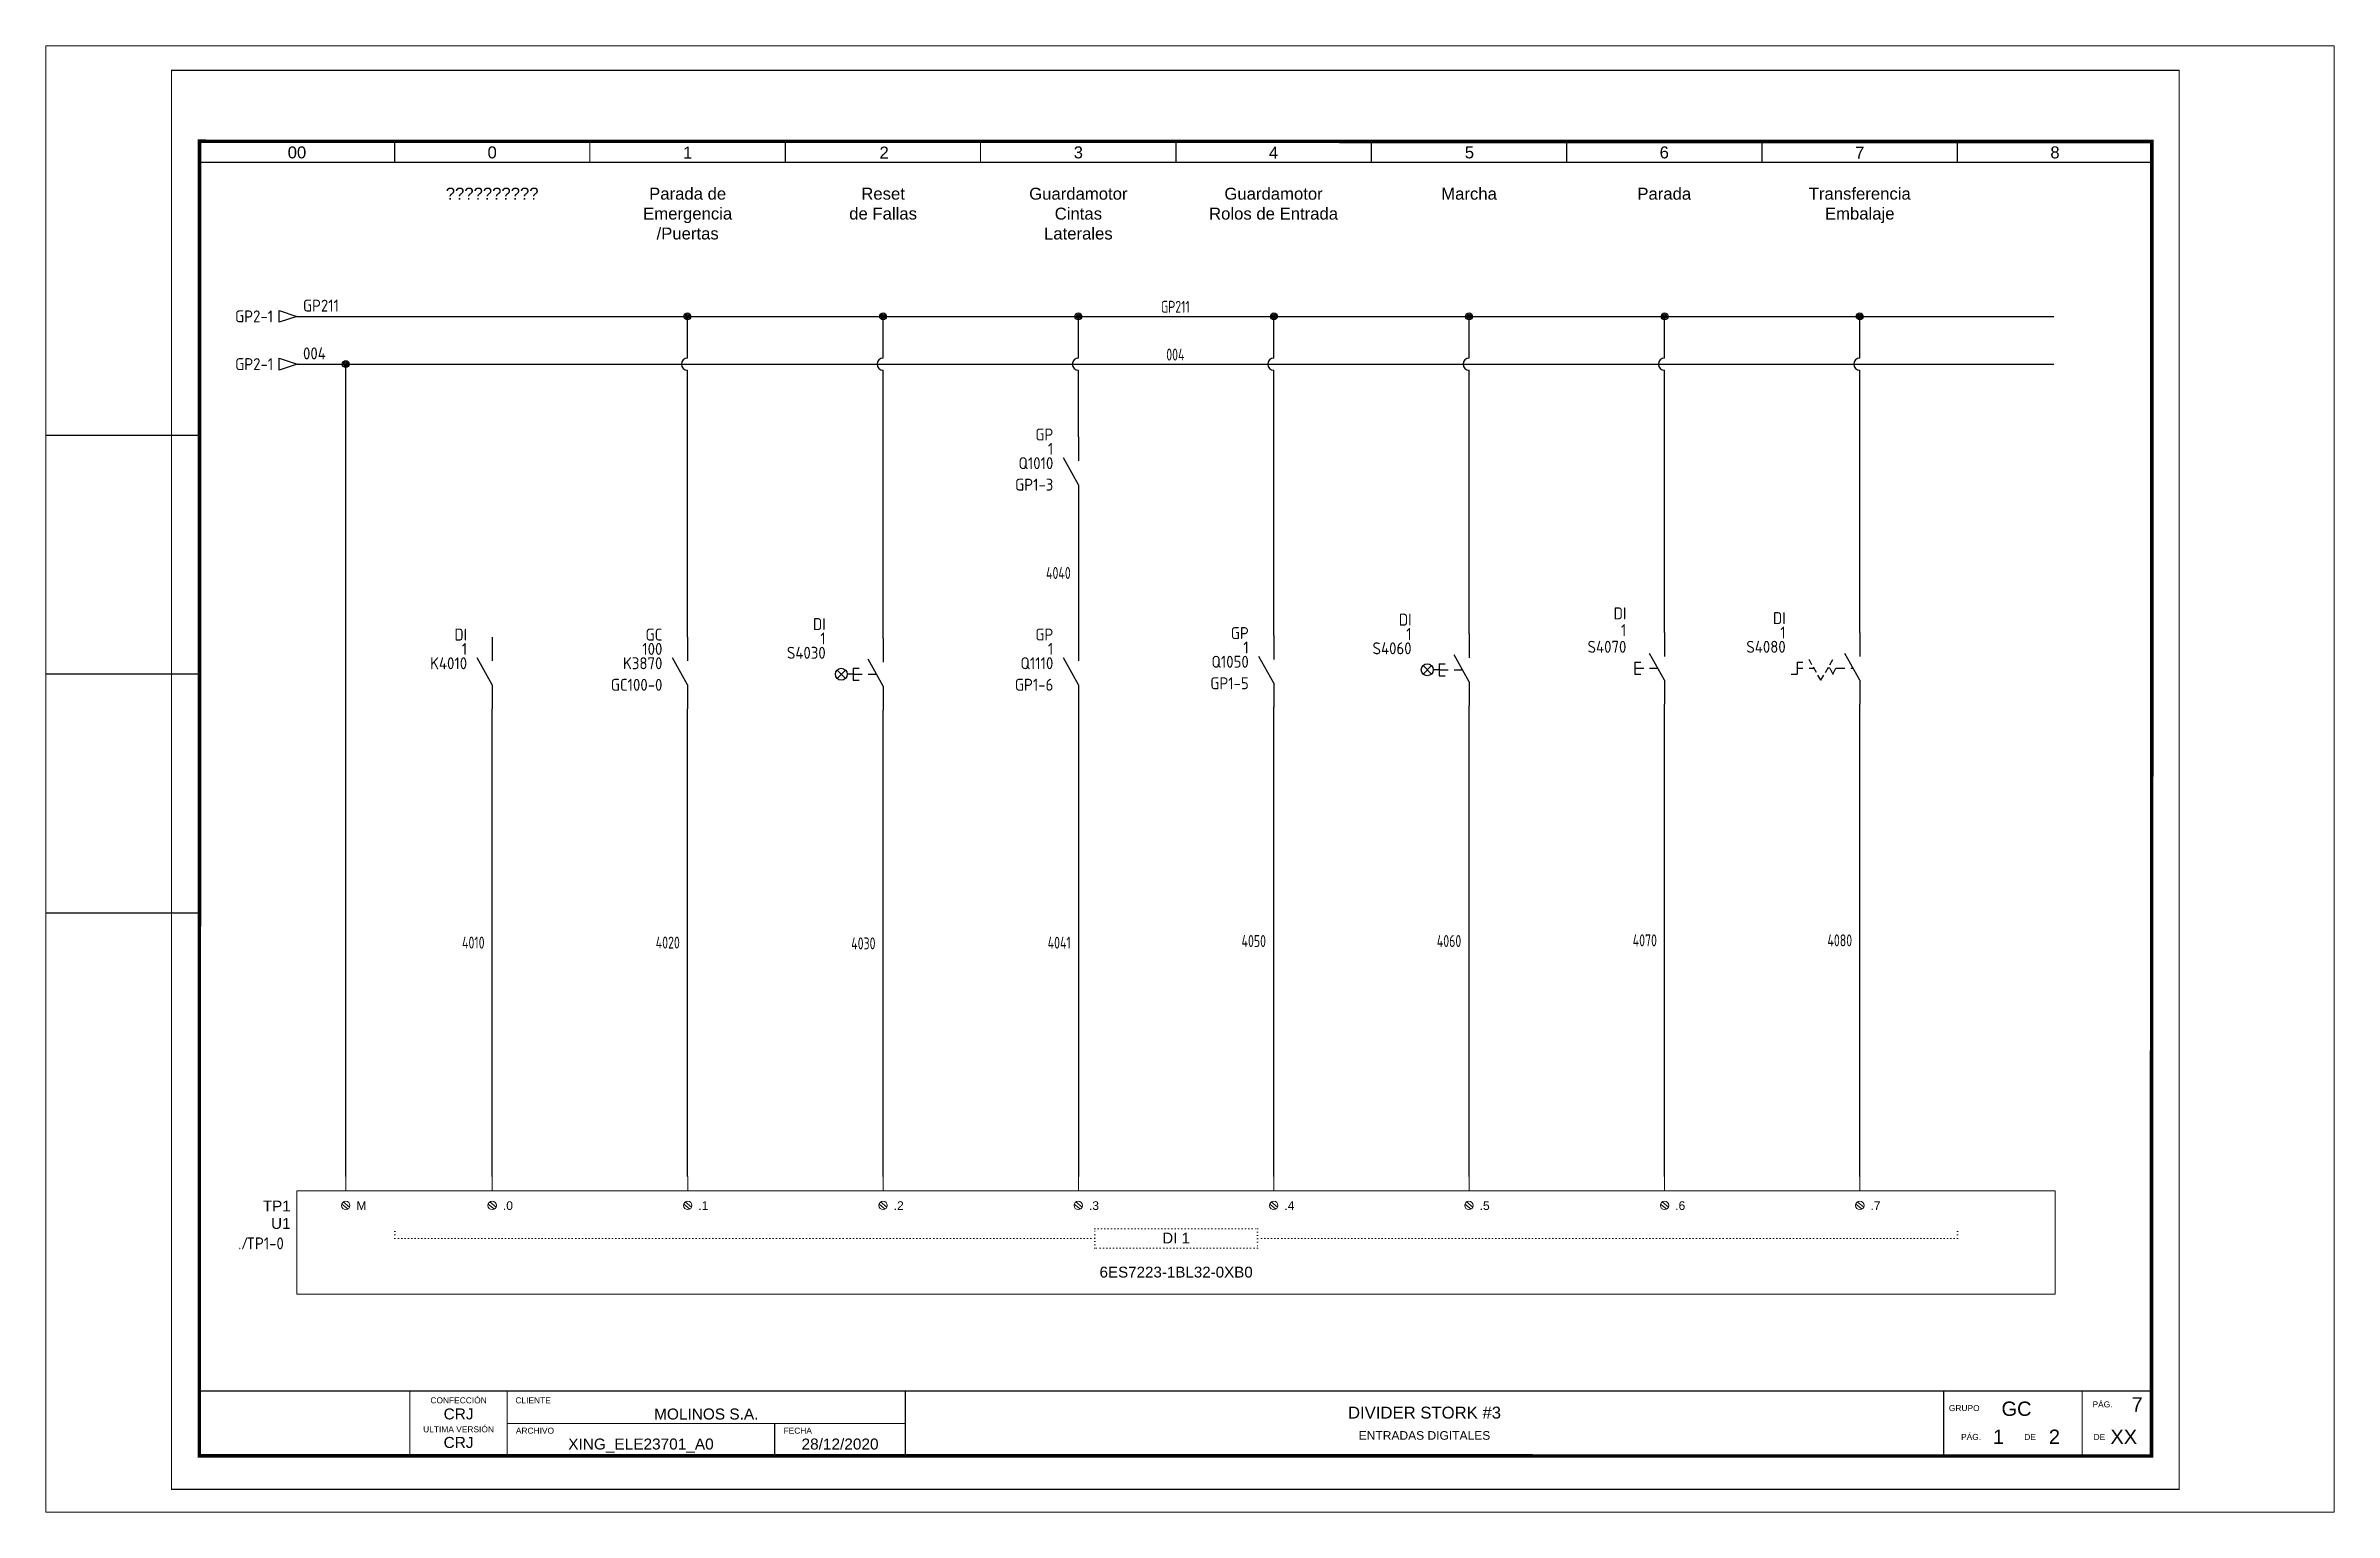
# Paper-space layout 'Layout1' of a CAD drawing. Header units: millimetres. Extents: x -26 to 453, y -5 to 302.
# The model-space entities are those that its viewports show. They can reach past a viewport. Long polylines and large blocks are cut down to what shows.
import ezdxf
from ezdxf.enums import TextEntityAlignment as Align

# ---------------------------------------------------------------- set-up
doc = ezdxf.new("R2010")
doc.units = ezdxf.units.MM
doc.linetypes.add('ACAD_ISO07W100', pattern=[3, 0, -3])
for name, color, linetype in [('BLK_12_THHN', 9, 'Continuous'), ('LOC', 8, 'Continuous'), ('RED_15', 1, 'Continuous'), ('SYMS', 7, 'Continuous'), ('TAGS', 150, 'Continuous'), ('WHT_15', 7, 'Continuous'), ('WIREFIXED', 7, 'Continuous'), ('WIRENO', 72, 'Continuous'), ('WIREREF_DEST', 52, 'Continuous'), ('XREF', 7, 'Continuous'), ('XREFCHILD', 134, 'Continuous')]:
    doc.layers.add(name, color=color, linetype=linetype)
doc.layers.add('eProC - L2', color=41, linetype='Continuous', lineweight=20)
doc.styles.get("Standard").update_dxf_attribs({"font": 'arial.ttf'})
doc.styles.add('WD_IEC', font='ISOCP2.shx', dxfattribs={"width": 0.9, "height": 4})
picture_1 = doc.add_image_def('image1.jpg', size_in_pixel=(564, 174))

# ---------------------------------------------------------------- blocks, each defined once
blk = doc.blocks.new('eproc_rotulo_005')
at = {"layer": 'eProC - L2', "color": 0, "lineweight": 5, "const_width": 0.233}
for points in [[(0.12, 297.12), (420.12, 297.12), (420.12, 0.12), (0.12, 0.12), (0.12, 297.12)], [(5.9, 20.72), (414.37, 20.7)], [(49.98, 7.12), (49.98, 20.72)], [(70.35, 7.12), (70.35, 20.72)], [(153.64, 7.04), (153.64, 20.64)], [(70.35, 13.92), (153.64, 13.92)], [(126.3, 7.12), (126.3, 13.92)]]:
    blk.add_lwpolyline(points, dxfattribs=at)
at = {"layer": 'eProC - L2', "color": 0}
blk.add_lwpolyline([(420.12, 0.12), (420.12, 297.12), (0.12, 297.12), (0.12, 0.12), (420.12, 0.12)], dxfattribs=at)
at = {"layer": 'eProC - L2', "color": 0, "lineweight": 40, "const_width": 0.75}
blk.add_lwpolyline([(5.92, 7.13), (414.37, 7.11), (414.4, 282.24), (5.95, 282.27)], close=True, dxfattribs=at)
at = {"layer": 'eProC - L2', "color": 0, "lineweight": 5, "const_width": 0.233}
for points in [[(46.8, 277.83), (5.9, 277.83), (5.9, 282.27), (46.8, 282.27)], [(87.64, 277.83), (46.75, 277.83), (46.75, 282.27), (87.64, 282.27)], [(128.54, 277.83), (87.64, 277.83), (87.64, 282.26), (128.54, 282.26)], [(169.38, 277.83), (128.49, 277.83), (128.49, 282.26), (169.38, 282.26)], [(210.28, 277.82), (169.38, 277.82), (169.38, 282.26), (210.28, 282.26)], [(251.12, 277.82), (210.23, 277.82), (210.23, 282.26), (251.12, 282.26)], [(292.02, 277.82), (251.12, 277.82), (251.12, 282.25), (292.02, 282.25)], [(332.86, 277.82), (291.97, 277.82), (291.97, 282.25), (332.86, 282.25)], [(373.76, 277.83), (332.86, 277.83), (332.86, 282.27), (373.76, 282.27)], [(414.6, 277.83), (373.71, 277.83), (373.71, 282.27), (414.6, 282.27)]]:
    blk.add_lwpolyline(points, close=True, dxfattribs=at)
at = {"layer": 'eProC - L2', "color": 0, "lineweight": 0, "const_width": 0.233}
for points in [[(370.87, 7.1), (370.87, 20.7)], [(399.87, 7.1), (399.87, 20.7)]]:
    blk.add_lwpolyline(points, dxfattribs=at)
at = {"layer": 'eProC - L2', "color": 0, "lineweight": 20, "char_height": 2.5, "attachment_point": 8}
for s, insert in [('{\\fArial|b0|i0|c0|p18;00}', (26.35, 278.66)), ('{\\fArial|b0|i0|c0|p18;0}', (67.19, 278.66)), ('{\\fArial|b0|i0|c0|p18;1}', (108.09, 278.66)), ('{\\fArial|b0|i0|c0|p18;2}', (149.2, 278.66)), ('{\\fArial|b0|i0|c0|p18;3}', (189.83, 278.66)), ('{\\fArial|b0|i0|c0|p18;4}', (230.67, 278.66)), ('{\\fArial|b0|i0|c0|p18;5}', (271.66, 278.66)), ('{\\fArial|b0|i0|c0|p18;6}', (312.41, 278.66)), ('{\\fArial|b0|i0|c0|p18;7}', (353.31, 278.66)), ('{\\fArial|b0|i0|c0|p18;8}', (394.16, 278.66))]:
    blk.add_mtext(s, dxfattribs=dict(at, insert=insert))
at = {"layer": 'eProC - L2', "color": 0, "char_height": 1.2552}
for s, insert, attachment_point in [('{\\fArial|b0|i0|c0|p18;CONFECCIÓN }', (60.16, 18.11), 8), ('{\\fArial|b0|i0|c0|p18;CLIENTE}', (72.05, 18.11), 7), ('{\\fArial|b0|i0|c0|p18;GRUPO}', (371.96, 16.49), 7), ('{\\fArial|b0|i0|c0|p18;PÁG.}', (402.01, 17.26), 7), ('{\\fArial|b0|i0|c0|p18;ULTIMA VERSIÓN}', (60.16, 12.05), 8), ('{\\fArial|b0|i0|c0|p18;ARCHIVO}', (72.15, 11.76), 7), ('{\\fArial|b0|i0|c0|p18;FECHA}', (128.15, 11.76), 7), ('{\\fArial|b0|i0|c0|p18;PÁG.}', (374.51, 10.46), 7), ('{\\fArial|b0|i0|c0|p18;DE}', (387.74, 10.46), 7), ('{\\fArial|b0|i0|c0|p18;DE}', (402.24, 10.46), 7)]:
    blk.add_mtext(s, dxfattribs=dict(at, insert=insert, attachment_point=attachment_point))
at = {"layer": 'eProC - L2', "color": 0}
for tag, p in [('PGRAL', (411.35, 17.92)), ('GR_01', (386.11, 17)), ('PG_01', (382.35, 11.13)), ('PT', (394.05, 11.13)), ('PAGT', (408.55, 11.13))]:
    blk.add_attdef(tag, text='', height=3, dxfattribs=at).set_placement(p, align=Align.MIDDLE_CENTER)
for tag, height, p in [('CONF', 2.31, (60.16, 14.76)), ('CLIENTE', 2.31, (111.99, 14.74)), ('DESC', 2.5, (262.25, 14.94)), ('ULT', 2.31, (60.16, 8.79)), ('ARCH', 2.31, (98.32, 8.46)), ('FECHA', 2.31, (139.97, 8.46)), ('DESC_2', 1.8, (262.25, 10.51))]:
    blk.add_attdef(tag, text='', height=height, dxfattribs=at).set_placement(p, align=Align.CENTER)
at = {"layer": 'eProC - L2', "color": 0, "flags": 9}
blk.add_attdef('WD_TB', (0.12, 0.12), '', height=2.5, dxfattribs=at)
at = {"layer": 'eProC - L2', "color": 0}
image = blk.add_image(picture_1, insert=(5.9, 7.12), size_in_units=(44.08, 13.6), dxfattribs=at)
image.dxf.flags = 7
blk = doc.blocks.new('WD_WNH')
at = {"linetype": 'Continuous', "style": 'WD_IEC', "width": 0.8}
blk.add_attdef('WIRENO', text='', height=2.5, dxfattribs=at).set_placement((0, 0.75), align=Align.CENTER)
at = {"style": 'WD_IEC', "flags": 1}
for tag, p in [('W08USER', (0, 0.375)), ('W04USER', (0, 0.875)), ('W05USER', (0, 0.75)), ('W09USER', (0, 0.25)), ('W03USER', (0, 1)), ('W06USER', (0, 0.625)), ('W07USER', (0, 0.5)), ('W02USER', (0, 1.125)), ('W01USER', (0, 1.25)), ('W10USER', (0, 0.125))]:
    blk.add_attdef(tag, text='', height=0.08, dxfattribs=at).set_placement(p, align=Align.CENTER)
blk = doc.blocks.new('WDDOT')
for radius in [0.72, 0.449, 0.223]:
    blk.add_circle((0, 0), radius)
blk = doc.blocks.new('DI_1500')
at = {"layer": 'eProC - L2', "color": 0}
for points in [[(0, 0), (-0.01, -257.12), (408.47, -257.17), (408.47, 0), (0, 0)], [(388.26, -215.25), (20.4, -215.25)], [(20.4, -236.9), (20.4, -215.25)], [(30.65, -212.29), (30.65, -215.25)], [(61.29, -212.29), (61.29, -215.25)], [(102.19, -212.29), (102.19, -215.25)], [(143.08, -212.29), (143.08, -215.25)], [(183.93, -212.29), (183.93, -215.25)], [(224.82, -212.29), (224.82, -215.25)], [(265.67, -212.29), (265.67, -215.25)], [(306.57, -212.29), (306.57, -215.25)], [(347.41, -212.29), (347.41, -215.25)], [(388.26, -215.25), (388.26, -236.9)], [(31.12, -219.08), (29.81, -218.04)], [(30.13, -217.61), (31.46, -218.66)], [(61.76, -219.08), (60.45, -218.04)], [(60.78, -217.61), (62.11, -218.66)], [(102.66, -219.08), (101.35, -218.04)], [(101.67, -217.61), (103.01, -218.66)], [(143.53, -219.08), (142.22, -218.04)], [(142.54, -217.61), (143.88, -218.66)], [(184.37, -219.08), (183.07, -218.04)], [(183.39, -217.61), (184.72, -218.66)], [(225.27, -219.08), (223.96, -218.04)], [(224.28, -217.61), (225.62, -218.66)], [(266.11, -219.08), (264.81, -218.04)], [(265.13, -217.61), (266.46, -218.66)], [(307.04, -219.08), (305.73, -218.04)], [(306.05, -217.61), (307.38, -218.66)], [(347.88, -219.08), (346.57, -218.04)], [(346.89, -217.61), (348.23, -218.66)], [(20.4, -236.9), (388.26, -236.9)]]:
    blk.add_lwpolyline(points, dxfattribs=at)
at = {"layer": 'eProC - L2', "color": 0, "linetype": 'ACAD_ISO07W100', "ltscale": 0.2}
for points in [[(40.95, -223.8), (40.95, -225.26), (187.38, -225.26)], [(367.86, -223.8), (367.86, -225.26), (221.37, -225.26)]]:
    blk.add_lwpolyline(points, dxfattribs=at)
blk.add_lwpolyline([(187.38, -223.24), (221.37, -223.24), (221.37, -227.27), (187.38, -227.27)], close=True, dxfattribs=at)
at = {"layer": 'eProC - L2', "color": 0}
for centre in [(30.65, -218.33), (61.29, -218.33), (102.19, -218.33), (143.06, -218.33), (183.9, -218.33), (224.8, -218.33), (265.64, -218.33), (306.57, -218.33), (347.41, -218.33)]:
    blk.add_circle(centre, 0.885, dxfattribs=at)
at = {"layer": 'eProC - L2', "color": 0, "attachment_point": 1}
for s, insert, char_height in [('M', (32.87, -217.46), 1.81), ('.0', (63.52, -217.46), 1.814), ('.1', (104.41, -217.46), 1.814), ('.2', (145.28, -217.46), 1.814), ('.3', (186.13, -217.46), 1.814), ('.4', (227.02, -217.46), 1.814), ('.5', (267.87, -217.46), 1.814), ('.6', (308.79, -217.46), 1.814), ('.7', (349.64, -217.46), 1.814)]:
    blk.add_mtext_dynamic_manual_height_columns(s, width=4.9131, gutter_width=11.34, heights=[0], dxfattribs=dict(at, insert=insert, char_height=char_height))
at = {"layer": 'eProC - L2', "color": 0}
for tag, p in [('GRUPO', (19.12, -219.59)), ('MODULO', (19.08, -223.26))]:
    blk.add_attdef(tag, text='', height=2.27, dxfattribs=at).set_placement(p, align=Align.RIGHT)
for tag, p in [('BYTE', (204.38, -226.29)), ('MODELO', (204.38, -233.43))]:
    blk.add_attdef(tag, text='', height=2.27, dxfattribs=at).set_placement(p, align=Align.CENTER)
blk = doc.blocks.new('HA2D1_REF')
at = {"insert": (0.12, 1.25), "char_height": 2.5, "attachment_point": 1, "style": 'WD_IEC'}
blk.add_mtext_dynamic_manual_height_columns('./', width=3.6033, gutter_width=12.5, heights=[0], dxfattribs=at)
at = {"style": 'WD_IEC', "flags": 8}
blk.add_attdef('SIGCODE', (0, 3), '', height=2.5, dxfattribs=at)
at = {"style": 'WD_IEC'}
blk.add_attdef('XREF', text='', height=2.5, dxfattribs=at).set_placement((1.82, 0), align=Align.MIDDLE_LEFT)
blk.add_attdef('DESC1', text='', height=2.5, dxfattribs=at).set_placement((4.5, -4.19), align=Align.MIDDLE_CENTER)
blk = doc.blocks.new('HA1D3')
blk.add_lwpolyline([(0, 0), (-3.75, -1.25), (-3.75, 1.25)], close=True)
at = {"style": 'WD_IEC'}
blk.add_attdef('XREF', text='', height=2.5, dxfattribs=at).set_placement((-5, 0), align=Align.MIDDLE_RIGHT)
at = {"style": 'WD_IEC', "flags": 1}
blk.add_attdef('SIGCODE', text='', height=1, dxfattribs=at).set_placement((-2.5, 1.8), align=Align.RIGHT)
at = {"style": 'WD_IEC'}
for tag, p, height, flags in [('X1TERM01', (0, 0), 0.32, 1), ('WIRENO', (1.25, 1), 2.5, 8)]:
    blk.add_attdef(tag, p, '', height=height, dxfattribs=dict(at, flags=flags))
blk.add_attdef('DESC1', text='', height=2.5, dxfattribs=at).set_placement((1.25, -1), align=Align.TOP_LEFT)
blk = doc.blocks.new('WD_WNV')
at = {"linetype": 'Continuous', "style": 'WD_IEC', "width": 0.8}
blk.add_attdef('WIRENO', text='', height=2.5, dxfattribs=at).set_placement((-1.6, 0), align=Align.MIDDLE_RIGHT)
at = {"style": 'WD_IEC', "flags": 1}
for tag, p in [('W08USER', (-1, 0.375)), ('W04USER', (-1, 0.875)), ('W05USER', (-1, 0.75)), ('W09USER', (-1, 0.25)), ('W03USER', (-1, 1)), ('W06USER', (-1, 0.625)), ('W07USER', (-1, 0.5)), ('W02USER', (-1, 1.125)), ('W01USER', (-1, 1.25)), ('W10USER', (-1, 0.125))]:
    blk.add_attdef(tag, text='', height=0.08, dxfattribs=at).set_placement(p, align=Align.CENTER)
blk = doc.blocks.new('VPB11S75')
for p, q in [((0, 7.5), (0, 2.5)), ((-9.63, -0.88), (-7.87, 0.88)), ((-7.87, -0.88), (-9.63, 0.88)), ((-6.25, 0), (-7.5, 0)), ((-6.25, 1.25), (-6.25, -1.25)), ((-6.25, 1.25), (-5, 1.25)), ((-6.25, 0), (-4.38, 0)), ((0, -2.5), (-3.13, 3.13)), ((-3.13, 0), (-1.39, 0)), ((-6.25, -1.25), (-5, -1.25)), ((0, -2.5), (0, -7.5))]:
    blk.add_line(p, q)
blk.add_circle((-8.75, 0), 1.25)
at = {"style": 'WD_IEC'}
for tag, p in [('INST', (-12.03, 9.25)), ('TAG1', (-12.03, 3.25)), ('LOC', (-12.03, 6.25)), ('DESC1', (-12.03, -9.35)), ('DESC3', (-12.03, -15.35)), ('DESC2', (-12.03, -12.35))]:
    blk.add_attdef(tag, text='', height=2.5, dxfattribs=at).set_placement(p, align=Align.RIGHT)
blk.add_attdef('TERM01', text='', height=2, rotation=90, dxfattribs=at).set_placement((-1, 7.5), align=Align.RIGHT)
at = {"style": 'WD_IEC', "flags": 1}
for tag, p, height in [('X2TERM01', (0, 7.5), 0.32), ('CONTACT', (0.5, 4.5), 1), ('X1LINK', (0, 0), 0.32), ('COMMON', (1.75, 3.25), 1), ('ASSYCODE', (1, -4), 1), ('FAMILY', (1, -5.5), 1), ('X8TERM02', (0, -7.5), 0.32), ('CATDESC', (1, -7), 1)]:
    blk.add_attdef(tag, p, '', height=height, dxfattribs=at)
at = {"style": 'WD_IEC', "flags": 9}
for tag, p in [('MFG', (-12.53, -0.25)), ('CAT', (-12.53, -2.75))]:
    blk.add_attdef(tag, text='', height=1.5, dxfattribs=at).set_placement(p, align=Align.RIGHT)
at = {"style": 'WD_IEC'}
blk.add_attdef('TERM02', (-1, -7.5), '', height=2, rotation=90, dxfattribs=at)
at = {"lineweight": 15, "style": 'WD_IEC'}
blk.add_attdef('XREF', text='', height=2.5, dxfattribs=at).set_placement((-12.03, -6.35), align=Align.RIGHT)
blk = doc.blocks.new('VCB21')
for p, q in [((0, 7.5), (0, 2.5)), ((0, -2.5), (-3.125, 3.125)), ((0, -2.5), (0, -7.5))]:
    blk.add_line(p, q)
at = {"style": 'WD_IEC'}
for tag, p in [('INST', (-5.25, 6.75)), ('LOC', (-5.25, 3.75)), ('TAG2', (-5.25, 0.75)), ('DESC1', (-5.25, -6.75)), ('XREF', (-5.25, -3.75)), ('DESC2', (-5.25, -9.75)), ('DESC3', (-5.25, -12.75))]:
    blk.add_attdef(tag, text='', height=2.5, dxfattribs=at).set_placement(p, align=Align.RIGHT)
blk.add_attdef('TERM01', text='', height=2, rotation=90, dxfattribs=at).set_placement((-1, 7.5), align=Align.RIGHT)
at = {"style": 'WD_IEC', "flags": 1}
for tag, p, height in [('X2TERM01', (0, 7.5), 0.32), ('X4LINK', (-3, 0), 0.32), ('X1LINK', (-0.5, 0), 0.32), ('FAMILY', (1, -5.5), 1), ('X8TERM02', (0, -7.5), 0.32), ('CONTACT', (1, -8.5), 1)]:
    blk.add_attdef(tag, p, '', height=height, dxfattribs=at)
at = {"style": 'WD_IEC'}
blk.add_attdef('TERM02', (-1, -7.5), '', height=2, rotation=90, dxfattribs=at)
blk = doc.blocks.new('VPB11')
for p, q in [((0, 7.5), (0, 2.5)), ((-6.25, 1.25), (-6.25, -1.25)), ((-6.25, 1.25), (-5, 1.25)), ((-6.25, 0), (-4.375, 0)), ((0, -2.5), (-3.125, 3.125)), ((-3.125, 0), (-1.389, 0)), ((-6.25, -1.25), (-5, -1.25)), ((0, -2.5), (0, -7.5))]:
    blk.add_line(p, q)
at = {"style": 'WD_IEC'}
for tag, p in [('INST', (-8, 10.25)), ('TAG1', (-8, 3.25)), ('LOC', (-8, 6.75)), ('DESC1', (-8, -10.35)), ('DESC2', (-8, -13.85)), ('DESC3', (-8, -17.35))]:
    blk.add_attdef(tag, text='', height=2.5, dxfattribs=at).set_placement(p, align=Align.RIGHT)
blk.add_attdef('TERM01', text='', height=2, rotation=90, dxfattribs=at).set_placement((-1, 7.5), align=Align.RIGHT)
at = {"style": 'WD_IEC', "flags": 1}
for tag, p, height in [('X2TERM01', (0, 7.5), 0.32), ('CONTACT', (0.5, 4.5), 1), ('X1LINK', (0, 0), 0.32), ('COMMON', (1.75, 3.25), 1), ('ASSYCODE', (1, -4), 1), ('FAMILY', (1, -5.5), 1), ('X8TERM02', (0, -7.5), 0.32), ('CATDESC', (1, -7), 1)]:
    blk.add_attdef(tag, p, '', height=height, dxfattribs=at)
at = {"style": 'WD_IEC', "flags": 9}
for tag, p in [('MFG', (-8.5, -0.25)), ('CAT', (-8.5, -2.75))]:
    blk.add_attdef(tag, text='', height=1.5, dxfattribs=at).set_placement(p, align=Align.RIGHT)
at = {"style": 'WD_IEC'}
blk.add_attdef('TERM02', (-1, -7.5), '', height=2, rotation=90, dxfattribs=at)
at = {"lineweight": 15, "style": 'WD_IEC'}
blk.add_attdef('XREF', text='', height=2.5, dxfattribs=at).set_placement((-8, -6.35), align=Align.RIGHT)
blk = doc.blocks.new('VSS112')
for p, q in [((0, 7.5), (0, 2.5)), ((-13.12, 1.25), (-11.88, 1.25)), ((-13.12, 1.25), (-13.12, -1.25)), ((-13.12, 0), (-11.88, 0)), ((-10, 0.75), (-10.62, 1.83)), ((-10.62, 0), (-9.57, 0)), ((-9.06, -0.88), (-9.69, 0.21)), ((-7.19, -0.88), (-6.56, 0.21)), ((-6.25, 0), (-6.68, 0)), ((-6.25, 0.75), (-5.62, 1.83)), ((-6.25, 0), (-5.62, -1.25)), ((-5.62, -1.25), (-5, 0)), ((-5, 0), (-3.12, 0)), ((0, -2.5), (-3.12, 3.12)), ((-1.88, 0), (-1.39, 0)), ((-14.38, -1.25), (-13.12, -1.25)), ((-8.12, -2.5), (-8.75, -1.42)), ((-8.12, -2.5), (-7.5, -1.42)), ((0, -2.5), (0, -7.5))]:
    blk.add_line(p, q)
at = {"style": 'WD_IEC'}
for tag, p in [('INST', (-15.5, 9.25)), ('TAG1', (-15.5, 3.25)), ('LOC', (-15.5, 6.25)), ('DESC1', (-15.5, -9.35)), ('DESC3', (-15.5, -15.35)), ('DESC2', (-15.5, -12.35))]:
    blk.add_attdef(tag, text='', height=2.5, dxfattribs=at).set_placement(p, align=Align.RIGHT)
at = {"style": 'WD_IEC', "flags": 8}
for tag, p in [('POS1', (-10.62, 3.5)), ('POS2', (-5.62, 3.5))]:
    blk.add_attdef(tag, text='', height=2, rotation=90, dxfattribs=at).set_placement(p, align=Align.MIDDLE_LEFT)
at = {"style": 'WD_IEC'}
blk.add_attdef('TERM01', text='', height=2, rotation=90, dxfattribs=at).set_placement((-1, 7.5), align=Align.RIGHT)
at = {"style": 'WD_IEC', "flags": 1}
for tag, p, height in [('X2TERM01', (0, 7.5), 0.32), ('CONTACT', (0.5, 4.5), 1), ('X1LINK', (0, 0), 0.32), ('COMMON', (1.75, 3.25), 1), ('X8TERM02', (0, -7.5), 0.32), ('ASSYCODE', (1, -9), 1), ('FAMILY', (1, -10.5), 1), ('CATDESC', (1, -12), 1)]:
    blk.add_attdef(tag, p, '', height=height, dxfattribs=at)
at = {"style": 'WD_IEC', "flags": 9}
for tag, p in [('MFG', (-16, -0.25)), ('CAT', (-16, -2.75))]:
    blk.add_attdef(tag, text='', height=1.5, dxfattribs=at).set_placement(p, align=Align.RIGHT)
at = {"style": 'WD_IEC'}
blk.add_attdef('TERM02', (-1, -7.5), '', height=2, rotation=90, dxfattribs=at)
at = {"lineweight": 15, "style": 'WD_IEC'}
blk.add_attdef('XREF', text='', height=2.5, dxfattribs=at).set_placement((-15.5, -6.35), align=Align.RIGHT)
blk.add_attdef('STATE', (1.25, -6.35), '', height=2.5, dxfattribs=at)
blk = doc.blocks.new('VCR21')
for p, q in [((0, 7.5), (0, 2.5)), ((0, -2.5), (-3.12, 3.12)), ((0, -2.5), (0, -7.5))]:
    blk.add_line(p, q)
at = {"style": 'WD_IEC'}
for tag, p in [('INST', (-5.25, 6.75)), ('LOC', (-5.25, 3.75)), ('TAG2', (-5.25, 0.75)), ('DESC1', (-5.25, -6.75)), ('XREF', (-5.25, -3.75)), ('DESC2', (-5.25, -9.75)), ('DESC3', (-5.25, -12.75))]:
    blk.add_attdef(tag, text='', height=2.5, dxfattribs=at).set_placement(p, align=Align.RIGHT)
blk.add_attdef('TERM01', text='', height=2, rotation=90, dxfattribs=at).set_placement((-1, 7.5), align=Align.RIGHT)
at = {"style": 'WD_IEC', "flags": 1}
for tag, p, height in [('X2TERM01', (0, 7.5), 0.32), ('X4LINK', (-2.75, 0), 0.32), ('X1LINK', (-0.5, 0), 0.32), ('CONTACT', (4, -3.5), 1), ('FAMILY', (4, -5), 1), ('COMMON', (5.25, -4.75), 1), ('X8TERM02', (0, -7.5), 0.32)]:
    blk.add_attdef(tag, p, '', height=height, dxfattribs=at)
at = {"style": 'WD_IEC'}
blk.add_attdef('TERM02', (-1, -7.5), '', height=2, rotation=90, dxfattribs=at)

msp = doc.modelspace()

# ---------------------------------------------------------------- linework, layer by layer
for p, q in [((5.9, 220.72), (-76.86, 220.72)), ((5.9, 170.72), (-76.86, 170.72)), ((5.9, 120.72), (-76.86, 120.72))]:
    msp.add_line(p, q)
at = {"layer": 'BLK_12_THHN'}
msp.add_line((414.6, 277.83), (414.59, 20.7), dxfattribs=at)
at = {"layer": 'RED_15'}
for p, q in [((26.35, 245.63), (393.9, 245.63)), ((108.05, 236.9), (108.05, 245.63)), ((148.99, 236.9), (148.99, 245.63)), ((189.84, 236.9), (189.84, 245.63)), ((230.73, 236.9), (230.73, 245.63)), ((271.58, 236.9), (271.58, 245.63)), ((312.48, 236.9), (312.48, 245.63)), ((353.32, 236.9), (353.32, 245.63)), ((108.05, 178.52), (108.05, 234.36)), ((148.99, 178.22), (148.99, 234.36)), ((189.84, 220.4), (189.84, 234.36)), ((230.73, 178.84), (230.73, 234.36)), ((271.58, 179.15), (271.58, 234.36)), ((312.48, 179.47), (312.48, 234.36)), ((353.32, 179.47), (353.32, 234.36)), ((189.84, 205.32), (189.84, 178.53)), ((67.2, 65.59), (67.2, 163.52)), ((108.05, 65.59), (108.05, 163.52)), ((148.99, 65.59), (148.99, 163.22)), ((189.84, 163.53), (189.84, 65.56)), ((230.73, 65.59), (230.73, 163.84)), ((271.58, 65.59), (271.58, 164.15)), ((312.48, 65.59), (312.48, 164.47)), ((353.32, 65.59), (353.32, 164.47))]:
    msp.add_line(p, q, dxfattribs=at)
for centre in [(108.05, 235.63), (148.99, 235.63), (189.84, 235.63), (230.73, 235.63), (271.58, 235.63), (312.48, 235.63), (353.32, 235.63)]:
    msp.add_arc(centre, 1.27, 90, 270, dxfattribs=at)
at = {"layer": 'WHT_15'}
for p, q in [((26.37, 235.63), (393.9, 235.63)), ((36.56, 65.59), (36.56, 235.63))]:
    msp.add_line(p, q, dxfattribs=at)

# ---------------------------------------------------------------- block references
ref = msp.add_blockref('eproc_rotulo_005', (0, 0))
ref.add_attrib('PAGT', 'XX', dxfattribs={"layer": 'eProC - L2', "height": 3}).set_placement((408.55, 11.13), align=Align.MIDDLE_CENTER)
ref.add_attrib('PGRAL', '7', dxfattribs={"layer": 'eProC - L2', "height": 3}).set_placement((411.35, 17.92), align=Align.MIDDLE_CENTER)
ref.add_attrib('PT', '2', dxfattribs={"layer": 'eProC - L2', "height": 3}).set_placement((394.05, 11.13), align=Align.MIDDLE_CENTER)
ref.add_attrib('GR_01', 'GC', dxfattribs={"layer": 'eProC - L2', "height": 3}).set_placement((386.11, 17), align=Align.MIDDLE_CENTER)
ref.add_attrib('PG_01', '1', dxfattribs={"layer": 'eProC - L2', "height": 3}).set_placement((382.35, 11.13), align=Align.MIDDLE_CENTER)
ref.add_attrib('FECHA', '28/12/2020', dxfattribs={"layer": 'eProC - L2', "height": 2.305}).set_placement((139.97, 8.46), align=Align.CENTER)
ref.add_attrib('CLIENTE', 'MOLINOS S.A.', dxfattribs={"layer": 'eProC - L2', "height": 2.3051}).set_placement((111.99, 14.74), align=Align.CENTER)
ref.add_attrib('CONF', 'CRJ', dxfattribs={"layer": 'eProC - L2', "height": 2.305}).set_placement((60.16, 14.76), align=Align.CENTER)
ref.add_attrib('ULT', 'CRJ', dxfattribs={"layer": 'eProC - L2', "height": 2.305}).set_placement((60.16, 8.79), align=Align.CENTER)
ref.add_attrib('DESC', 'DIVIDER STORK #3', dxfattribs={"layer": 'eProC - L2', "height": 2.5}).set_placement((262.25, 14.94), align=Align.CENTER)
ref.add_attrib('DESC_2', 'ENTRADAS DIGITALES', dxfattribs={"layer": 'eProC - L2', "height": 1.8}).set_placement((262.25, 10.51), align=Align.CENTER)
ref.add_attrib('ARCH', 'XING_ELE23701_A0', dxfattribs={"layer": 'eProC - L2', "height": 2.3051}).set_placement((98.32, 8.46), align=Align.CENTER)
at = {"layer": 'SYMS'}
ref = msp.add_blockref('HA1D3', (26.35, 245.63), dxfattribs=at)
ref.add_attrib('XREF', 'GP2-1', dxfattribs={"layer": 'XREF', "height": 2.5, "style": 'WD_IEC'}).set_placement((21.35, 245.63), align=Align.MIDDLE_RIGHT)
ref.add_attrib('WIRENO', 'GP211', (27.6, 246.63), dxfattribs={"layer": 'WIREREF_DEST', "height": 2.5, "style": 'WD_IEC', "flags": 8})
for p in [(108.05, 245.63), (148.99, 245.63), (189.84, 245.63), (230.73, 245.63), (271.58, 245.63), (312.48, 245.63), (353.32, 245.63), (36.56, 235.63)]:
    msp.add_blockref('WDDOT', p, dxfattribs=at)
ref = msp.add_blockref('HA1D3', (26.37, 235.63), dxfattribs=at)
ref.add_attrib('XREF', 'GP2-1', dxfattribs={"layer": 'XREF', "height": 2.5, "style": 'WD_IEC'}).set_placement((21.37, 235.63), align=Align.MIDDLE_RIGHT)
ref.add_attrib('WIRENO', '004', (27.62, 236.63), dxfattribs={"layer": 'WIREREF_DEST', "height": 2.5, "style": 'WD_IEC', "flags": 8})
ref = msp.add_blockref('VCB21', (189.84, 212.9), dxfattribs=at)
ref.add_attrib('XREF', 'GP1-3', dxfattribs={"layer": 'XREFCHILD', "height": 2.5, "style": 'WD_IEC'}).set_placement((184.59, 209.15), align=Align.RIGHT)
ref.add_attrib('LOC', '1', dxfattribs={"layer": 'LOC', "height": 2.5, "style": 'WD_IEC'}).set_placement((184.59, 216.65), align=Align.RIGHT)
ref.add_attrib('INST', 'GP', dxfattribs={"layer": 'LOC', "height": 2.5, "style": 'WD_IEC'}).set_placement((184.59, 219.65), align=Align.RIGHT)
ref.add_attrib('TAG2', 'Q1010', dxfattribs={"layer": 'TAGS', "height": 2.5, "style": 'WD_IEC'}).set_placement((184.59, 213.65), align=Align.RIGHT)
ref = msp.add_blockref('VPB11S75', (148.99, 170.72), dxfattribs=at)
ref.add_attrib('LOC', '1', dxfattribs={"layer": 'LOC', "height": 2.5, "style": 'WD_IEC'}).set_placement((136.97, 176.97), align=Align.RIGHT)
ref.add_attrib('INST', 'DI', dxfattribs={"layer": 'LOC', "height": 2.5, "style": 'WD_IEC'}).set_placement((136.97, 179.97), align=Align.RIGHT)
ref.add_attrib('TAG1', 'S4030', dxfattribs={"layer": 'TAGS', "height": 2.5, "style": 'WD_IEC'}).set_placement((136.97, 173.97), align=Align.RIGHT)
ref = msp.add_blockref('VPB11S75', (271.58, 171.65), dxfattribs=at)
ref.add_attrib('LOC', '1', dxfattribs={"layer": 'LOC', "height": 2.5, "style": 'WD_IEC'}).set_placement((259.55, 177.9), align=Align.RIGHT)
ref.add_attrib('INST', 'DI', dxfattribs={"layer": 'LOC', "height": 2.5, "style": 'WD_IEC'}).set_placement((259.55, 180.9), align=Align.RIGHT)
ref.add_attrib('TAG1', 'S4060', dxfattribs={"layer": 'TAGS', "height": 2.5, "style": 'WD_IEC'}).set_placement((259.55, 174.9), align=Align.RIGHT)
ref = msp.add_blockref('VPB11', (312.48, 171.97), dxfattribs=at)
ref.add_attrib('LOC', '1', dxfattribs={"layer": 'LOC', "height": 2.5, "style": 'WD_IEC'}).set_placement((304.48, 178.72), align=Align.RIGHT)
ref.add_attrib('INST', 'DI', dxfattribs={"layer": 'LOC', "height": 2.5, "style": 'WD_IEC'}).set_placement((304.48, 182.22), align=Align.RIGHT)
ref.add_attrib('TAG1', 'S4070', dxfattribs={"layer": 'TAGS', "height": 2.5, "style": 'WD_IEC'}).set_placement((304.48, 175.22), align=Align.RIGHT)
ref = msp.add_blockref('VSS112', (353.32, 171.97), dxfattribs=at)
ref.add_attrib('LOC', '1', dxfattribs={"layer": 'LOC', "height": 2.5, "style": 'WD_IEC'}).set_placement((337.82, 178.22), align=Align.RIGHT)
ref.add_attrib('INST', 'DI', dxfattribs={"layer": 'LOC', "height": 2.5, "style": 'WD_IEC'}).set_placement((337.82, 181.22), align=Align.RIGHT)
ref.add_attrib('TAG1', 'S4080', dxfattribs={"layer": 'TAGS', "height": 2.5, "style": 'WD_IEC'}).set_placement((337.82, 175.22), align=Align.RIGHT)
ref = msp.add_blockref('VCR21', (67.2, 171.02), dxfattribs=at)
ref.add_attrib('LOC', '1', dxfattribs={"layer": 'LOC', "height": 2.5, "style": 'WD_IEC'}).set_placement((61.95, 174.77), align=Align.RIGHT)
ref.add_attrib('INST', 'DI', dxfattribs={"layer": 'LOC', "height": 2.5, "style": 'WD_IEC'}).set_placement((61.95, 177.77), align=Align.RIGHT)
ref.add_attrib('TAG2', 'K4010', dxfattribs={"layer": 'TAGS', "height": 2.5, "style": 'WD_IEC'}).set_placement((61.95, 171.77), align=Align.RIGHT)
ref = msp.add_blockref('VCR21', (108.05, 171.02), dxfattribs=at)
ref.add_attrib('XREF', 'GC100-0', dxfattribs={"layer": 'XREFCHILD', "height": 2.5, "style": 'WD_IEC'}).set_placement((102.8, 167.27), align=Align.RIGHT)
ref.add_attrib('LOC', '100', dxfattribs={"layer": 'LOC', "height": 2.5, "style": 'WD_IEC'}).set_placement((102.8, 174.77), align=Align.RIGHT)
ref.add_attrib('INST', 'GC', dxfattribs={"layer": 'LOC', "height": 2.5, "style": 'WD_IEC'}).set_placement((102.8, 177.77), align=Align.RIGHT)
ref.add_attrib('TAG2', 'K3870', dxfattribs={"layer": 'TAGS', "height": 2.5, "style": 'WD_IEC'}).set_placement((102.8, 171.77), align=Align.RIGHT)
ref = msp.add_blockref('VCB21', (189.84, 171.03), dxfattribs=at)
ref.add_attrib('XREF', 'GP1-6', dxfattribs={"layer": 'XREFCHILD', "height": 2.5, "style": 'WD_IEC'}).set_placement((184.59, 167.28), align=Align.RIGHT)
ref.add_attrib('LOC', '1', dxfattribs={"layer": 'LOC', "height": 2.5, "style": 'WD_IEC'}).set_placement((184.59, 174.78), align=Align.RIGHT)
ref.add_attrib('INST', 'GP', dxfattribs={"layer": 'LOC', "height": 2.5, "style": 'WD_IEC'}).set_placement((184.59, 177.78), align=Align.RIGHT)
ref.add_attrib('TAG2', 'Q1110', dxfattribs={"layer": 'TAGS', "height": 2.5, "style": 'WD_IEC'}).set_placement((184.59, 171.78), align=Align.RIGHT)
ref = msp.add_blockref('VCB21', (230.73, 171.34), dxfattribs=at)
ref.add_attrib('XREF', 'GP1-5', dxfattribs={"layer": 'XREFCHILD', "height": 2.5, "style": 'WD_IEC'}).set_placement((225.48, 167.59), align=Align.RIGHT)
ref.add_attrib('LOC', '1', dxfattribs={"layer": 'LOC', "height": 2.5, "style": 'WD_IEC'}).set_placement((225.48, 175.09), align=Align.RIGHT)
ref.add_attrib('INST', 'GP', dxfattribs={"layer": 'LOC', "height": 2.5, "style": 'WD_IEC'}).set_placement((225.48, 178.09), align=Align.RIGHT)
ref.add_attrib('TAG2', 'Q1050', dxfattribs={"layer": 'TAGS', "height": 2.5, "style": 'WD_IEC'}).set_placement((225.48, 172.09), align=Align.RIGHT)
ref = msp.add_blockref('HA2D1_REF', (13.97, 51.61), dxfattribs=at)
ref.add_attrib('XREF', 'TP1-0', dxfattribs={"layer": 'XREF', "height": 2.5, "style": 'WD_IEC'}).set_placement((15.79, 51.61), align=Align.MIDDLE_LEFT)
at = {"layer": 'WHT_15'}
ref = msp.add_blockref('DI_1500', (5.91, 277.88), dxfattribs=at)
ref.add_attrib('BYTE', 'DI 1', dxfattribs={"layer": 'eProC - L2', "height": 2.267}).set_placement((210.29, 51.59), align=Align.CENTER)
ref.add_attrib('MODELO', '6ES7223-1BL32-0XB0', dxfattribs={"layer": 'eProC - L2', "height": 2.2674}).set_placement((210.29, 44.46), align=Align.CENTER)
ref.add_attrib('MODULO', 'U1', dxfattribs={"layer": 'eProC - L2', "height": 2.267}).set_placement((24.99, 54.63), align=Align.RIGHT)
ref.add_attrib('GRUPO', 'TP1', dxfattribs={"layer": 'eProC - L2', "height": 2.267}).set_placement((25.03, 58.29), align=Align.RIGHT)
at = {"layer": 'WIREFIXED'}
ref = msp.add_blockref('WD_WNV', (189.84, 191.92), dxfattribs=at)
ref.add_attrib('WIRENOF', '4040', dxfattribs={"linetype": 'Continuous', "height": 2.5, "style": 'WD_IEC', "width": 0.8}).set_placement((188.24, 191.92), align=Align.MIDDLE_RIGHT)
ref = msp.add_blockref('WD_WNV', (67.2, 114.56), dxfattribs=at)
ref.add_attrib('WIRENOF', '4010', dxfattribs={"linetype": 'Continuous', "height": 2.5, "style": 'WD_IEC', "width": 0.8}).set_placement((65.6, 114.56), align=Align.MIDDLE_RIGHT)
ref = msp.add_blockref('WD_WNV', (108.05, 114.56), dxfattribs=at)
ref.add_attrib('WIRENOF', '4020', dxfattribs={"linetype": 'Continuous', "height": 2.5, "style": 'WD_IEC', "width": 0.8}).set_placement((106.45, 114.56), align=Align.MIDDLE_RIGHT)
ref = msp.add_blockref('WD_WNV', (148.99, 114.4), dxfattribs=at)
ref.add_attrib('WIRENOF', '4030', dxfattribs={"linetype": 'Continuous', "height": 2.5, "style": 'WD_IEC', "width": 0.8}).set_placement((147.39, 114.4), align=Align.MIDDLE_RIGHT)
ref = msp.add_blockref('WD_WNV', (189.84, 114.54), dxfattribs=at)
ref.add_attrib('WIRENOF', '4041', dxfattribs={"linetype": 'Continuous', "height": 2.5, "style": 'WD_IEC', "width": 0.8}).set_placement((188.24, 114.54), align=Align.MIDDLE_RIGHT)
ref = msp.add_blockref('WD_WNV', (230.69, 114.89), dxfattribs=at)
ref.add_attrib('WIRENOF', '4050', dxfattribs={"linetype": 'Continuous', "height": 2.5, "style": 'WD_IEC', "width": 0.8}).set_placement((229.09, 114.89), align=Align.MIDDLE_RIGHT)
ref = msp.add_blockref('WD_WNV', (271.54, 114.89), dxfattribs=at)
ref.add_attrib('WIRENOF', '4060', dxfattribs={"linetype": 'Continuous', "height": 2.5, "style": 'WD_IEC', "width": 0.8}).set_placement((269.94, 114.89), align=Align.MIDDLE_RIGHT)
ref = msp.add_blockref('WD_WNV', (312.48, 115.03), dxfattribs=at)
ref.add_attrib('WIRENOF', '4070', dxfattribs={"linetype": 'Continuous', "height": 2.5, "style": 'WD_IEC', "width": 0.8}).set_placement((310.88, 115.03), align=Align.MIDDLE_RIGHT)
ref = msp.add_blockref('WD_WNV', (353.32, 115.03), dxfattribs=at)
ref.add_attrib('WIRENOF', '4080', dxfattribs={"linetype": 'Continuous', "height": 2.5, "style": 'WD_IEC', "width": 0.8}).set_placement((351.72, 115.03), align=Align.MIDDLE_RIGHT)
at = {"layer": 'WIRENO'}
ref = msp.add_blockref('WD_WNH', (210.12, 245.63), dxfattribs=at)
ref.add_attrib('WIRENO', 'GP211', dxfattribs={"linetype": 'Continuous', "height": 2.5, "style": 'WD_IEC', "width": 0.8}).set_placement((210.12, 246.38), align=Align.CENTER)
ref = msp.add_blockref('WD_WNH', (210.13, 235.63), dxfattribs=at)
ref.add_attrib('WIRENO', '004', dxfattribs={"linetype": 'Continuous', "height": 2.5, "style": 'WD_IEC', "width": 0.8}).set_placement((210.13, 236.38), align=Align.CENTER)

# ---------------------------------------------------------------- texts
at = {"layer": 'TAGS', "char_height": 2.5, "attachment_point": 2}
for s, insert in [('??????????', (67.19, 272.56)), ('Parada de^JEmergencia^J/Puertas', (108.09, 272.56)), ('Reset^Jde Fallas', (148.98, 272.56)), ('Guardamotor^JCintas ^JLaterales', (189.83, 272.55)), ('Guardamotor^JRolos de Entrada', (230.67, 272.55)), ('Marcha', (271.57, 272.55)), ('Parada', (312.41, 272.55)), ('Transferencia ^JEmbalaje', (353.31, 272.56))]:
    msp.add_mtext_dynamic_manual_height_columns(s, width=32.7092, gutter_width=12.5, heights=[0], dxfattribs=dict(at, insert=insert))

psp = doc.layouts.get("Layout1")

# ---------------------------------------------------------------- viewports
at = {"layer": '0'}
psp.add_viewport(center=(213.13, 148.76), size=(478.79, 306.9305), view_center_point=(213.19, 148.8), view_height=306.9305, dxfattribs=at)

doc.saveas('drawing.dxf')
